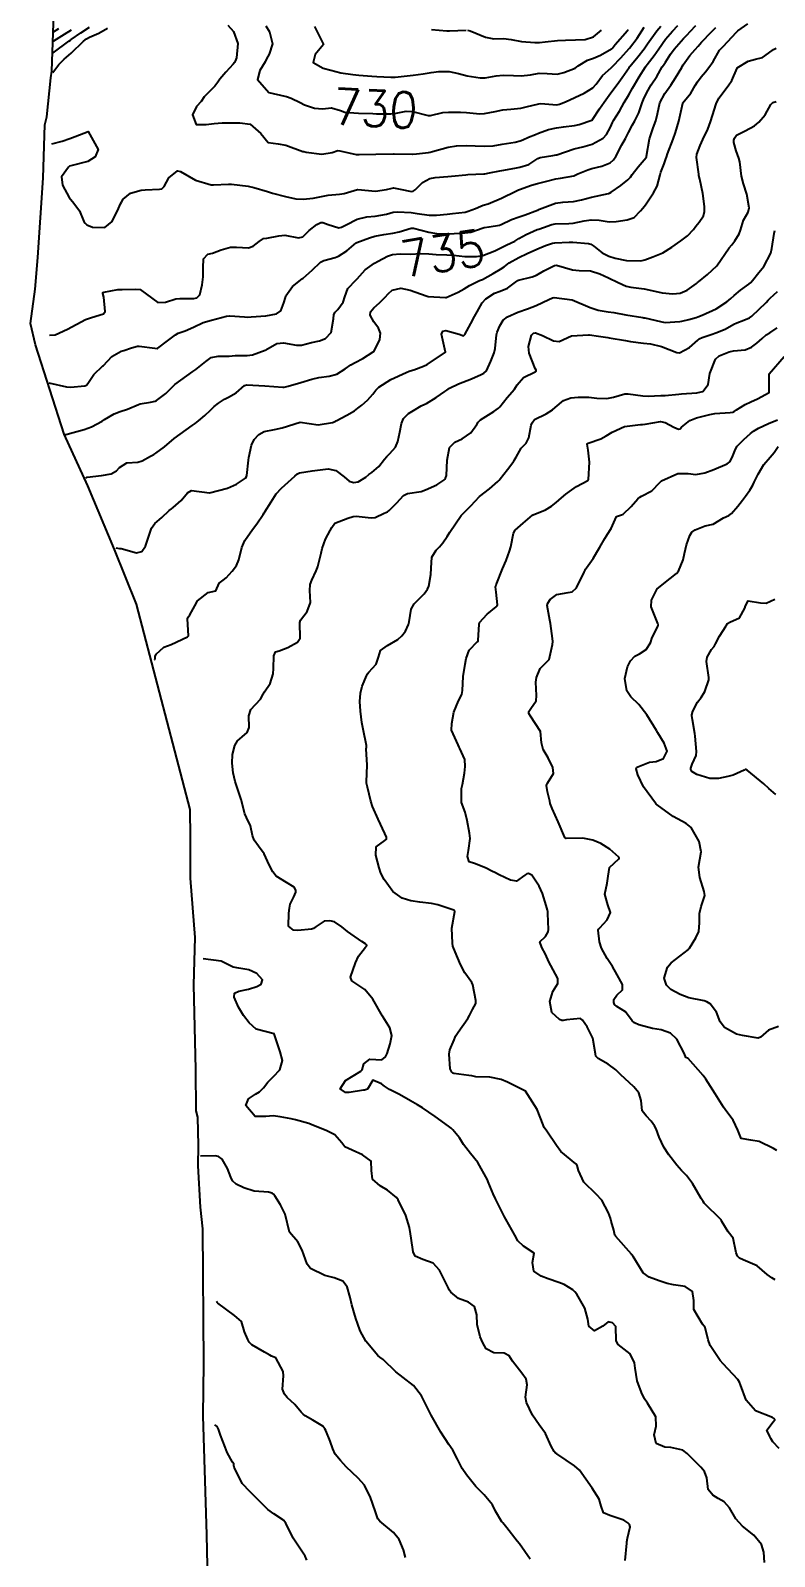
# Model space of a CAD drawing. Header units: metres. Extents: x 318500 to 325275, y 7408834 to 7428799.
# Drawn here: x 319955 to 320037.6, y 7412719.4 to 7412889 of the extents above; entities that cross this region are included whole.
import ezdxf
from ezdxf.enums import TextEntityAlignment as Align

# ---------------------------------------------------------------- set-up
doc = ezdxf.new("R2010")
doc.units = ezdxf.units.M
doc.header["$MEASUREMENT"] = 0
for name, color, linetype in [('Area', 45, 'Continuous'), ('Cotas', 45, 'Continuous'), ('Curvas de Nivel 1m', 11, 'Continuous'), ('Curvas de Nivel 5m', 15, 'Continuous')]:
    doc.layers.add(name, color=color, linetype=linetype)
doc.styles.add('Style-STANDARD', font='STANDARD.shx')

msp = doc.modelspace()

# ---------------------------------------------------------------- linework, layer by layer
at = {"layer": 'Area'}
msp.add_lwpolyline([(319974.83, 7412711.44), (319974.58, 7412721.78), (319974.2, 7412734.99), (319974.27, 7412740.8), (319974.14, 7412755.77), (319973.87, 7412758.19), (319973.61, 7412762.78), (319973.67, 7412765.04), (319973.58, 7412768.18), (319973.41, 7412768.89), (319973.38, 7412773.49), (319973.15, 7412782.89), (319973.28, 7412788.15), (319972.77, 7412794.74), (319972.79, 7412799.29), (319972.74, 7412802.37), (319966.77, 7412825.19), (319964.35, 7412831.28), (319961.37, 7412838.37), (319958.73, 7412844.1), (319955.55, 7412854.01), (319955.01, 7412856.4), (319955.54, 7412860.22), (319955.83, 7412863.73), (319956.42, 7412872.59), (319956.6, 7412878.47), (319956.81, 7412879.36), (319957.27, 7412883.68), (319957.38, 7412884.44), (319957.7, 7412894.05)], dxfattribs=at)
at = {"layer": 'Curvas de Nivel 1m', "flags": 128}
for points, elevation in [([(319957.1, 7412855.08), (319957.75, 7412855.14), (319959.11, 7412855.77), (319961.12, 7412856.83), (319961.79, 7412857.07), (319963.13, 7412857.48), (319963.29, 7412857.72), (319963.15, 7412859.32), (319963.05, 7412859.72), (319963.03, 7412859.85), (319963.16, 7412859.89), (319964.69, 7412860.17), (319965.17, 7412860.17), (319966.62, 7412860.21), (319967.17, 7412860.16), (319967.88, 7412859.65), (319969.15, 7412858.73), (319970.01, 7412858.77), (319971.15, 7412859.12), (319971.59, 7412859.17), (319973.15, 7412859.17), (319973.49, 7412859.24), (319973.82, 7412859.57), (319974.06, 7412860.69), (319974.18, 7412861.57), (319974.18, 7412862.59), (319974.23, 7412863.57), (319974.7, 7412864.08), (319975.22, 7412864.21), (319976.2, 7412864.57), (319977.23, 7412864.88), (319977.89, 7412864.86), (319979.23, 7412864.8), (319979.75, 7412864.98), (319980.42, 7412865.49), (319980.9, 7412865.83), (319981.25, 7412865.89), (319982.57, 7412866.14), (319983.25, 7412866.2), (319984.76, 7412865.91), (319985.25, 7412866.01), (319985.96, 7412866.71), (319986.79, 7412867.4), (319987.27, 7412867.6), (319987.49, 7412867.62), (319988.07, 7412867.39), (319989.26, 7412867.02), (319989.55, 7412867.08), (319990.07, 7412867.36), (319991.28, 7412867.97), (319992.36, 7412868.24), (319993.28, 7412868.31), (319994.54, 7412868.55), (319995.29, 7412868.76), (319995.77, 7412868.81), (319997.29, 7412868.71), (319997.94, 7412868.61), (319999.29, 7412868.43), (320000.09, 7412868.42), (320001.29, 7412868.55), (320001.88, 7412868.61), (320003.29, 7412868.78), (320003.62, 7412868.86), (320004.44, 7412869.17), (320005.01, 7412869.45), (320005.3, 7412869.54), (320005.85, 7412869.7), (320007.31, 7412870.33), (320008.91, 7412871.11), (320009.19, 7412871.24), (320009.32, 7412871.29), (320010.65, 7412871.76), (320011.33, 7412871.96), (320012.21, 7412872.19), (320013.34, 7412872.46), (320013.86, 7412872.53), (320015.35, 7412872.8), (320015.5, 7412872.87), (320015.79, 7412873.02), (320016.9, 7412873.46), (320017.36, 7412873.6), (320018.47, 7412873.88), (320019.37, 7412874.26), (320019.75, 7412874.58), (320020.01, 7412874.96), (320020.69, 7412876.24), (320021.08, 7412876.94), (320021.19, 7412877.16), (320021.41, 7412877.6), (320021.88, 7412878.47), (320022.13, 7412878.93), (320022.56, 7412879.82), (320022.96, 7412880.93), (320023.1, 7412881.28), (320023.47, 7412882.08), (320023.95, 7412882.91), (320024.56, 7412883.84), (320025.17, 7412884.9), (320025.3, 7412885.11), (320025.52, 7412885.44), (320026.1, 7412886.31), (320026.51, 7412886.88), (320027.55, 7412888.08), (320027.94, 7412888.48), (320028.28, 7412888.85), (320028.9, 7412889.52)], 733), ([(319957.38, 7412876.35), (319958.53, 7412876.64), (319959.39, 7412876.96), (319959.98, 7412877.17), (319961.4, 7412877.74), (319962.51, 7412875.73), (319962.18, 7412874.91), (319961.36, 7412874.4), (319959.49, 7412873.91), (319959.35, 7412873.86), (319959.23, 7412873.77), (319958.44, 7412872.68), (319958.55, 7412871.78), (319959.3, 7412870.38), (319959.81, 7412869.76), (319960.44, 7412868.91), (319960.94, 7412867.74), (319961.06, 7412867.54), (319961.26, 7412867.37), (319961.89, 7412867.1), (319963.26, 7412867.06), (319964.06, 7412867.71), (319964.78, 7412869.19), (319965, 7412869.69), (319965.1, 7412869.89), (319965.3, 7412870.2), (319966.11, 7412870.88), (319967.31, 7412871.2), (319967.74, 7412871.23), (319969.32, 7412871.31), (319969.58, 7412871.37), (319969.85, 7412871.63), (319970.38, 7412872.57), (319971.35, 7412873.36), (319971.67, 7412873.28), (319973.33, 7412872.33), (319975.06, 7412871.82), (319975.32, 7412871.81), (319976.98, 7412871.88), (319977.33, 7412871.87), (319979.18, 7412871.64), (319979.32, 7412871.62), (319979.82, 7412871.5), (319981.31, 7412871.06), (319981.9, 7412870.88), (319983.31, 7412870.49), (319984.47, 7412870.26), (319985.3, 7412870.21), (319986.39, 7412870.32), (319987.31, 7412870.51), (319988.06, 7412870.64), (319989.31, 7412870.76), (319989.83, 7412870.85), (319991.32, 7412871.28), (319991.37, 7412871.29), (319993.32, 7412871.11), (319994.56, 7412871.3), (319995.16, 7412871.45), (319995.32, 7412871.46), (319996.25, 7412871.28), (319997.15, 7412871.1), (319997.32, 7412871.07), (319997.5, 7412871.08), (319997.74, 7412871.26), (319998.53, 7412872.05), (319999.34, 7412872.5), (319999.94, 7412872.63), (320001.34, 7412872.73), (320001.78, 7412872.77), (320003.35, 7412872.93), (320003.58, 7412872.95), (320005.35, 7412873.03), (320005.46, 7412873.04), (320005.98, 7412873.15), (320007.14, 7412873.35), (320007.35, 7412873.39), (320008.79, 7412873.67), (320009.36, 7412873.77), (320010.37, 7412874.08), (320011.37, 7412874.73), (320011.62, 7412874.83), (320013.02, 7412875.06), (320013.38, 7412875.12), (320013.47, 7412875.14), (320015.39, 7412875.8), (320016.36, 7412876.04), (320017.39, 7412876.33), (320018.6, 7412876.98), (320018.99, 7412877.39), (320019.42, 7412878.2), (320019.65, 7412878.74), (320019.77, 7412878.96), (320020.41, 7412880), (320020.96, 7412880.95), (320021.47, 7412881.8), (320021.88, 7412882.53), (320022.1, 7412882.93), (320022.61, 7412883.81), (320023.31, 7412884.92), (320023.4, 7412885.04), (320023.51, 7412885.18), (320024.28, 7412886.16), (320024.78, 7412886.9), (320025.55, 7412887.98), (320026.32, 7412888.88), (320026.92, 7412889.52)], 732), ([(319976.92, 7412889.54), (319977.55, 7412888.83), (319978.05, 7412887.52), (319977.9, 7412885.91), (319977.75, 7412885.53), (319977.65, 7412885.39), (319977.51, 7412885.23), (319976.69, 7412884.34), (319976.03, 7412883.55), (319975.8, 7412883.23), (319975.47, 7412882.77), (319974.87, 7412882.16), (319974.3, 7412881.57), (319973.95, 7412881.07), (319973.44, 7412880.52), (319972.98, 7412879.59), (319973.41, 7412878.5), (319974.5, 7412878.49), (319975.42, 7412878.6), (319976.28, 7412878.69), (319977.42, 7412878.7), (319978.24, 7412878.7), (319979.42, 7412878.54), (319980.57, 7412877.49), (319981.39, 7412876.49), (319982.5, 7412876.35), (319983.38, 7412876.22), (319985.27, 7412875.52), (319985.37, 7412875.49), (319985.63, 7412875.42), (319987.37, 7412875.2), (319988.51, 7412875.38), (319989.13, 7412875.61), (319989.37, 7412875.59), (319990.36, 7412875.36), (319991.19, 7412875.16), (319991.37, 7412875.17), (319991.52, 7412875.19), (319993.37, 7412875.2), (319995.34, 7412875.25), (319995.38, 7412875.25), (319995.41, 7412875.26), (319997.38, 7412875.21), (319997.43, 7412875.21), (319997.88, 7412875.25), (319999.22, 7412875.4), (319999.38, 7412875.43), (319999.65, 7412875.5), (320001.39, 7412875.98), (320002.32, 7412876.13), (320003.39, 7412876.19), (320004.41, 7412876.15), (320005.39, 7412876.09), (320006.4, 7412876.15), (320007.39, 7412876.31), (320008.83, 7412876.54), (320009.4, 7412876.68), (320009.68, 7412876.81), (320010.3, 7412877.09), (320011.08, 7412877.41), (320011.41, 7412877.56), (320012.53, 7412877.95), (320013.42, 7412878.12), (320014.22, 7412878.24), (320015.42, 7412878.4), (320015.94, 7412878.5), (320017.36, 7412879), (320017.41, 7412879.03), (320017.43, 7412879.05), (320018.2, 7412880.23), (320018.73, 7412880.98), (320019.47, 7412882.01), (320020.15, 7412882.96), (320020.71, 7412883.73), (320021.51, 7412884.83), (320021.55, 7412884.9), (320021.58, 7412884.94), (320022.45, 7412886.01), (320023.18, 7412886.92), (320023.33, 7412887.14), (320023.55, 7412887.47), (320024.57, 7412888.9), (320025.02, 7412889.45)], 731), ([(319986.53, 7412889.41), (319987.53, 7412887.4), (319986.64, 7412886.29), (319986.4, 7412885.41), (319987.5, 7412884.76), (319988.36, 7412884.53), (319989.49, 7412884.25), (319990.79, 7412884.05), (319991.49, 7412884), (319992.93, 7412883.89), (319993.49, 7412883.85), (319995.01, 7412883.78), (319995.49, 7412883.78), (319996.85, 7412883.91), (319997.49, 7412883.99), (319998.6, 7412884.14), (319999.5, 7412884.27), (320000.34, 7412884.38), (320001.5, 7412884.39), (320002.53, 7412884.16), (320003.49, 7412883.91), (320004.96, 7412883.69), (320005.49, 7412883.7), (320006.72, 7412883.92), (320007.49, 7412884), (320008.65, 7412883.96), (320009.49, 7412883.93), (320010.54, 7412884.04), (320011.5, 7412884.2), (320012.4, 7412884.16), (320013.5, 7412884.11), (320014.25, 7412884.29), (320015.51, 7412884.78), (320015.65, 7412884.87), (320015.83, 7412885.02), (320016.88, 7412885.64), (320017.52, 7412885.88), (320018.31, 7412886.21), (320019.54, 7412886.91), (320019.57, 7412886.94), (320019.6, 7412886.97), (320019.96, 7412887.38), (320021.3, 7412888.94), (320021.43, 7412889.07)], 729), ([(319957.03, 7412849.8), (319959.02, 7412849.35), (319959.46, 7412849.33), (319961.03, 7412849.45), (319961.22, 7412849.55), (319961.36, 7412849.74), (319962.04, 7412850.73), (319963.05, 7412851.67), (319963.1, 7412851.72), (319964.04, 7412852.73), (319965.07, 7412853.3), (319965.36, 7412853.4), (319966.23, 7412853.67), (319966.88, 7412853.87), (319967.08, 7412853.89), (319968.8, 7412853.64), (319969.08, 7412853.6), (319969.11, 7412853.61), (319969.15, 7412853.64), (319970.24, 7412854.48), (319971.1, 7412855.12), (319971.41, 7412855.3), (319972.18, 7412855.59), (319973.11, 7412856), (319974.2, 7412856.49), (319975.12, 7412856.76), (319976.79, 7412857.2), (319977.13, 7412857.25), (319978.76, 7412857.14), (319979.13, 7412857.11), (319979.5, 7412857.12), (319981.13, 7412857.23), (319982.32, 7412857.46), (319982.8, 7412857.79), (319983.15, 7412858.7), (319983.31, 7412859.29), (319983.37, 7412859.45), (319984.1, 7412860.51), (319985.19, 7412861.35), (319985.23, 7412861.38), (319985.28, 7412861.42), (319986.28, 7412862.33), (319987.21, 7412863.2), (319987.6, 7412863.39), (319988.85, 7412863.74), (319989.22, 7412863.87), (319990.13, 7412864.45), (319991.17, 7412865.34), (319991.21, 7412865.37), (319991.24, 7412865.39), (319992.67, 7412865.9), (319993.25, 7412866.08), (319994.26, 7412866.3), (319995.26, 7412866.44), (319995.97, 7412866.57), (319997.27, 7412866.99), (319997.54, 7412866.98), (319999.26, 7412866.53), (320000.09, 7412866.4), (320001.26, 7412866.37), (320002.06, 7412866.4), (320003.26, 7412866.45), (320003.9, 7412866.54), (320005.27, 7412867.02), (320005.38, 7412867.05), (320005.95, 7412867.15), (320007.09, 7412867.32), (320007.27, 7412867.38), (320008.44, 7412867.95), (320009.29, 7412868.23), (320009.94, 7412868.45), (320011.3, 7412868.97), (320011.38, 7412869), (320011.55, 7412869.08), (320013.31, 7412869.75), (320014.13, 7412869.86), (320015.31, 7412869.96), (320016.19, 7412870.14), (320017.31, 7412870.45), (320019.19, 7412870.85), (320019.32, 7412870.88), (320019.51, 7412870.97), (320020.58, 7412871.71), (320021.34, 7412872.35), (320021.63, 7412872.65), (320021.84, 7412872.94), (320022.48, 7412873.82), (320023.38, 7412874.85), (320023.41, 7412874.89), (320023.42, 7412874.92), (320023.43, 7412874.97), (320023.76, 7412876.91), (320024.18, 7412878.15), (320024.46, 7412878.9), (320024.63, 7412879.71), (320024.92, 7412880.9), (320025.47, 7412881.97), (320026.11, 7412882.88), (320026.65, 7412883.71), (320027.34, 7412884.86), (320027.4, 7412884.97), (320027.51, 7412885.15), (320028.23, 7412886.16), (320028.83, 7412886.85), (320029.17, 7412887.21), (320029.55, 7412887.64), (320030.66, 7412888.82), (320031.11, 7412889.27)], 734), ([(319957.49, 7412884.3), (319958.14, 7412885.16), (319958.76, 7412885.78), (319959.52, 7412886.45), (319960.88, 7412887.75), (319961.24, 7412888.04), (319961.54, 7412888.2), (319962.6, 7412888.67), (319963.55, 7412889.23)], 731), ([(319957.53, 7412887.76), (319957.59, 7412887.8), (319958.79, 7412888.54), (319959.55, 7412889.02)], 729), ([(319957.55, 7412888.81), (319958.16, 7412889.19)], 728), ([(319999.56, 7412889.05), (320001.25, 7412888.91), (320001.56, 7412888.91), (320003.38, 7412889)], 728), ([(320003.56, 7412888.98), (320003.82, 7412888.91), (320005.55, 7412888.21), (320006.45, 7412888.04), (320007.55, 7412888.05), (320008.4, 7412887.97), (320009.55, 7412887.73), (320011.02, 7412887.61), (320011.55, 7412887.62), (320012.16, 7412887.69), (320013.55, 7412887.86), (320014.41, 7412887.89), (320015.55, 7412887.9), (320016.6, 7412887.96), (320017.55, 7412888.24), (320018.42, 7412888.99)], 728), ([(319961.14, 7412839.21), (319961.3, 7412839.32), (319962.89, 7412839.5), (319963.96, 7412839.7), (319964.57, 7412840.02), (319964.9, 7412840.39), (319965.69, 7412840.89), (319966.91, 7412840.99), (319967.42, 7412841.14), (319968.34, 7412841.65), (319968.71, 7412841.85), (319968.93, 7412841.98), (319969.87, 7412842.69), (319970.95, 7412843.61), (319972.96, 7412845.06), (319973.28, 7412845.27), (319973.66, 7412845.57), (319974.37, 7412846.17), (319974.99, 7412846.76), (319975.39, 7412847.16), (319975.89, 7412847.55), (319976.55, 7412847.99), (319977.01, 7412848.22), (319977.84, 7412848.69), (319978.79, 7412849.5), (319979.03, 7412849.59), (319981.03, 7412849.48), (319983.03, 7412849.3), (319983.17, 7412849.31), (319983.64, 7412849.44), (319985.03, 7412849.85), (319986.26, 7412850.19), (319987.04, 7412850.38), (319988.19, 7412850.53), (319989.04, 7412850.77), (319989.96, 7412851.36), (319990.6, 7412851.81), (319991.06, 7412852.06), (319991.9, 7412852.5), (319993.08, 7412853.23), (319993.13, 7412853.27), (319993.18, 7412853.32), (319993.81, 7412854.6), (319993.88, 7412855.31), (319993.67, 7412855.87), (319993.12, 7412856.59), (319992.73, 7412857.32), (319992.77, 7412857.69), (319993.14, 7412858.12), (319993.76, 7412858.7), (319994.36, 7412859.3), (319994.75, 7412859.72), (319995.17, 7412860.11), (319996.12, 7412860.33), (319997.17, 7412860.08), (319998.95, 7412859.46), (319999.16, 7412859.4), (320001.1, 7412859.28), (320001.16, 7412859.29), (320002.5, 7412859.86), (320003.18, 7412860.23), (320003.75, 7412860.6), (320004.88, 7412861.16), (320005.11, 7412861.24), (320005.19, 7412861.29), (320006.39, 7412861.96), (320007.21, 7412862.42), (320007.63, 7412862.7), (320008.17, 7412863.12), (320009.23, 7412863.73), (320010.16, 7412864.16), (320011.24, 7412864.67), (320012.22, 7412865.07), (320012.98, 7412865.32), (320013.24, 7412865.37), (320014.83, 7412865.44), (320015.25, 7412865.42), (320016.98, 7412865.27), (320017.24, 7412865.21), (320017.58, 7412864.99), (320018.5, 7412864.25), (320019.23, 7412863.87), (320019.93, 7412863.66), (320021.22, 7412863.41), (320022.8, 7412863.35), (320023.23, 7412863.45), (320024.12, 7412863.8), (320025.23, 7412864.23), (320026.25, 7412864.87), (320027.25, 7412865.59), (320027.98, 7412866.14), (320028.64, 7412866.85), (320028.91, 7412867.21), (320029.28, 7412867.67), (320029.75, 7412868.37), (320029.88, 7412868.83), (320029.86, 7412869.39), (320029.68, 7412870.83), (320029.34, 7412872.45), (320029.25, 7412872.84), (320029.22, 7412872.97), (320028.97, 7412874.84), (320029.03, 7412875.2), (320029.39, 7412876.17), (320029.69, 7412876.84), (320030.25, 7412878), (320030.53, 7412878.82), (320030.74, 7412879.52), (320031.15, 7412880.81), (320031.47, 7412881.44), (320032.51, 7412882.79), (320032.89, 7412883.38), (320033.48, 7412884.78), (320033.49, 7412884.8), (320033.51, 7412884.82), (320034.73, 7412885.56), (320035.53, 7412885.77), (320036.32, 7412885.96), (320037.39, 7412886.73), (320037.54, 7412886.85), (320037.82, 7412887)], 736), ([(319964.47, 7412831.48), (319964.89, 7412831.37), (319964.94, 7412831.39), (319965.09, 7412831.38), (319966.78, 7412830.92), (319967.37, 7412831.06), (319967.77, 7412831.65), (319968.27, 7412833.1), (319968.45, 7412833.64), (319968.82, 7412834.16), (319969.61, 7412834.84), (319970.42, 7412835.61), (319970.65, 7412835.8), (319970.84, 7412835.94), (319971.73, 7412836.73), (319972.43, 7412837.59), (319972.87, 7412837.82), (319974.87, 7412837.56), (319976.88, 7412838.1), (319977.9, 7412838.53), (319978.89, 7412839.22), (319979, 7412839.38), (319979.04, 7412839.5), (319979.2, 7412841.21), (319979.25, 7412841.5), (319979.56, 7412842.88), (319979.83, 7412843.49), (319980.38, 7412844.06), (319980.96, 7412844.38), (319982.12, 7412844.62), (319982.96, 7412844.8), (319984.97, 7412845.42), (319986.97, 7412845.14), (319988.54, 7412845.38), (319988.85, 7412845.5), (319988.97, 7412845.56), (319990.14, 7412846.2), (319990.99, 7412846.7), (319991.36, 7412846.97), (319991.8, 7412847.33), (319992.44, 7412847.89), (319993.02, 7412848.54), (319993.35, 7412848.99), (319993.68, 7412849.31), (319995.04, 7412850.16), (319996.74, 7412850.96), (319997.05, 7412851.08), (319997.19, 7412851.12), (319997.59, 7412851.25), (319998.67, 7412851.64), (319999.07, 7412851.83), (320001.08, 7412853.21), (320000.67, 7412855.22), (320000.79, 7412855.54), (320001.12, 7412855.62), (320002.63, 7412855.19), (320003.11, 7412855.04), (320003.19, 7412855.1), (320003.24, 7412855.18), (320003.9, 7412856.4), (320004.31, 7412857.17), (320004.61, 7412857.7), (320005.16, 7412858.68), (320005.58, 7412859.15), (320006.55, 7412859.76), (320007.17, 7412860), (320007.98, 7412860.32), (320009.02, 7412861.1), (320009.11, 7412861.18), (320009.19, 7412861.22), (320010.72, 7412861.56), (320011.2, 7412861.76), (320012.02, 7412862.25), (320013.22, 7412862.85), (320013.41, 7412862.86), (320015.21, 7412862.36), (320015.93, 7412862.3), (320017.21, 7412862.26), (320018.25, 7412861.93), (320019.2, 7412861.48), (320020.28, 7412860.95), (320021.18, 7412860.55), (320021.69, 7412860.43), (320023.18, 7412860.23), (320024.03, 7412860.06), (320025.17, 7412859.8), (320026.36, 7412859.69), (320027.17, 7412859.78), (320027.95, 7412860.08), (320028.97, 7412860.84), (320029.08, 7412860.95), (320029.19, 7412861.04), (320030.21, 7412861.82), (320031.22, 7412862.81), (320032.62, 7412864.79), (320032.9, 7412865.13), (320033.25, 7412865.57), (320033.7, 7412866.34), (320033.85, 7412866.77), (320034.19, 7412867.87), (320034.7, 7412868.77), (320034.82, 7412869.25), (320034.55, 7412870.77), (320034.18, 7412871.93), (320033.97, 7412872.77), (320033.79, 7412874.36), (320033.68, 7412874.78), (320033.39, 7412875.57), (320033.13, 7412876.52), (320033.14, 7412876.78), (320033.19, 7412876.99), (320033.41, 7412877.31), (320034.38, 7412877.8), (320035.42, 7412878.37), (320035.65, 7412878.54), (320035.91, 7412878.75), (320036.6, 7412879.59), (320037.23, 7412880.73), (320037.46, 7412880.94), (320037.81, 7412881.07)], 737), ([(319968.77, 7412819.06), (319968.81, 7412819.07), (319968.84, 7412819.2), (319968.87, 7412819.39), (319968.98, 7412819.63), (319969.83, 7412820.42), (319970.64, 7412820.73), (319972.46, 7412821.58), (319972.54, 7412821.69), (319972.46, 7412823.58), (319972.52, 7412823.74), (319972.69, 7412824.01), (319973.25, 7412825.03), (319973.57, 7412825.57), (319974.72, 7412826.51), (319975.58, 7412826.68), (319975.96, 7412827.54), (319976.39, 7412827.88), (319976.74, 7412828.13), (319977.41, 7412828.86), (319977.89, 7412829.51), (319978.14, 7412830.14), (319978.47, 7412831.5), (319978.8, 7412832.26), (319979.66, 7412833.49), (319980.16, 7412834.14), (319980.84, 7412835.15), (319980.96, 7412835.34), (319981.04, 7412835.47), (319981.73, 7412836.59), (319982.3, 7412837.46), (319982.88, 7412838.11), (319984.36, 7412839.43), (319984.65, 7412839.67), (319984.9, 7412839.79), (319986.28, 7412840.02), (319986.9, 7412840.09), (319988.06, 7412840.23), (319988.9, 7412840.06), (319989.83, 7412839.36), (319990.41, 7412838.88), (319990.88, 7412838.73), (319991.41, 7412838.81), (319992.26, 7412839.33), (319992.6, 7412839.61), (319992.9, 7412839.83), (319993.7, 7412840.51), (319994.33, 7412841.3), (319994.6, 7412841.62), (319994.93, 7412841.94), (319995.56, 7412842.66), (319995.8, 7412843.28), (319996.02, 7412844.33), (319996.21, 7412845.27), (319996.43, 7412845.82), (319996.99, 7412846.38), (319997.53, 7412846.72), (319998.41, 7412847.25), (319998.81, 7412847.44), (319999, 7412847.52), (320000.08, 7412848.16), (320001.02, 7412848.85), (320001.23, 7412849), (320001.53, 7412849.2), (320002.53, 7412849.69), (320003.04, 7412849.87), (320003.97, 7412850.25), (320005.05, 7412850.73), (320005.35, 7412850.86), (320005.67, 7412851.15), (320006.13, 7412852.21), (320006.52, 7412853.14), (320006.63, 7412853.6), (320006.76, 7412855.14), (320006.82, 7412855.42), (320007.12, 7412856.12), (320007.51, 7412856.75), (320007.99, 7412857.12), (320009.15, 7412857.66), (320010.2, 7412858.04), (320011.15, 7412858.39), (320012.59, 7412859.06), (320012.97, 7412859.25), (320013.16, 7412859.28), (320015.16, 7412859.02), (320017.15, 7412858.16), (320018.04, 7412857.88), (320019.15, 7412857.7), (320019.79, 7412857.61), (320021.14, 7412857.36), (320023, 7412857.06), (320023.14, 7412857.04), (320023.25, 7412857.03), (320023.71, 7412856.91), (320025.14, 7412856.56), (320025.51, 7412856.51), (320027.14, 7412856.61), (320027.34, 7412856.66), (320028.12, 7412856.85), (320028.93, 7412857.06), (320029.14, 7412857.12), (320029.61, 7412857.3), (320031.15, 7412858.04), (320032.36, 7412858.79), (320032.79, 7412859.16), (320033.17, 7412859.51), (320033.87, 7412860.09), (320034.79, 7412860.76), (320035.01, 7412860.94), (320035.2, 7412861.17), (320035.89, 7412862.07), (320036.45, 7412862.74), (320037.23, 7412864.2), (320037.35, 7412864.73), (320037.59, 7412866.4), (320037.68, 7412866.72)], 738), ([(320036.53, 7412718.71), (320036.46, 7412719.86), (320036.2, 7412720.72), (320035.34, 7412721.74), (320034.09, 7412722.74), (320033.36, 7412723.57), (320032.66, 7412724.76), (320032.05, 7412725.43), (320031.39, 7412725.82), (320030.79, 7412726.18), (320030.29, 7412726.8), (320030.11, 7412728.11), (320029.86, 7412728.8), (320029.44, 7412729.31), (320027.93, 7412730.83), (320027.46, 7412731.17), (320026.11, 7412731.49), (320025.47, 7412731.53), (320024.51, 7412731.91), (320024.28, 7412732.88), (320024.49, 7412733.87), (320024.45, 7412734.88), (320023.53, 7412736.41), (320023.19, 7412736.89), (320022.85, 7412737.59), (320022.39, 7412738.9), (320022.18, 7412740.3), (320022.09, 7412740.9), (320021.6, 7412741.9), (320020.26, 7412742.93), (320020.04, 7412743.34), (320020, 7412744.93), (320019.65, 7412745.35), (320019.16, 7412745.43), (320018.57, 7412744.96), (320017.63, 7412744.44), (320017.01, 7412744.98), (320016.9, 7412745.73), (320016.57, 7412746.98), (320015.69, 7412748.51), (320015.48, 7412748.77), (320015.24, 7412749), (320014.27, 7412749.59), (320013.7, 7412749.81), (320012.51, 7412750.23), (320011.71, 7412750.54), (320010.92, 7412751.06), (320010.75, 7412752.05), (320010.93, 7412753.06), (320009.76, 7412753.87), (320009.13, 7412754.44), (320008.79, 7412755.08), (320007.8, 7412756.87), (320007.66, 7412757.1), (320007.5, 7412757.41), (320006.65, 7412759.12), (320006.38, 7412759.67), (320005.85, 7412760.99), (320005.8, 7412761.13), (320005.76, 7412761.22), (320004.69, 7412763.14), (320003.89, 7412764.15), (320003.1, 7412765.16), (320002.66, 7412765.91), (320001.93, 7412766.79), (320001.71, 7412766.97), (320001.44, 7412767.19), (319999.95, 7412768.28), (319998.53, 7412769.22), (319997.97, 7412769.58), (319997.2, 7412770.01), (319995.98, 7412770.7), (319994.87, 7412771.28), (319994.33, 7412771.62), (319994, 7412771.9), (319993.01, 7412772.29), (319992.42, 7412771.31), (319992.1, 7412771.19), (319991.99, 7412771.18), (319990.39, 7412770.93), (319989.98, 7412770.93), (319989.4, 7412771.35), (319990, 7412772.25), (319991.71, 7412773.31), (319991.85, 7412773.47), (319992.02, 7412774.11), (319992.71, 7412774.62), (319994.03, 7412774.55), (319994.44, 7412774.88), (319994.61, 7412775.28), (319994.97, 7412776.36), (319995.12, 7412777.27), (319994.93, 7412778.13), (319994.16, 7412779.29), (319994.09, 7412779.4), (319993.01, 7412781.3), (319992.14, 7412782.38), (319990.7, 7412783.33), (319990.56, 7412783.74), (319991.09, 7412785.33), (319991.42, 7412786.08), (319992.2, 7412787.1), (319992.31, 7412787.2), (319992.35, 7412787.31), (319992.2, 7412787.47), (319991.81, 7412787.71), (319990.22, 7412788.81), (319989.6, 7412789.35), (319988.76, 7412789.89), (319988.24, 7412790.02), (319987.63, 7412789.98), (319986.74, 7412789.38), (319986.45, 7412789.16), (319986.23, 7412789.1), (319984.7, 7412788.93), (319984.22, 7412788.99), (319983.66, 7412789.43), (319983.68, 7412790.87), (319983.77, 7412791.43), (319983.83, 7412791.86), (319984.27, 7412792.69), (319984.48, 7412793.21), (319984.47, 7412793.42), (319984.29, 7412793.76), (319983.45, 7412794.28), (319982.3, 7412794.97), (319981.91, 7412795.45), (319981.53, 7412796.25), (319980.96, 7412797.46), (319980.34, 7412798.32), (319979.85, 7412798.97), (319979.68, 7412799.48), (319979.45, 7412800.56), (319979.01, 7412801.49), (319978.81, 7412801.91), (319978.41, 7412803.5), (319977.75, 7412805.51), (319977.52, 7412806.45), (319977.39, 7412807.52), (319977.44, 7412808.48), (319977.69, 7412809.51), (319977.99, 7412810.02), (319978.5, 7412810.45), (319979.06, 7412810.94), (319979.3, 7412811.49), (319979.25, 7412812.78), (319979.47, 7412813.49), (319980.56, 7412814.64), (319980.85, 7412815.19), (319981.01, 7412815.47), (319981.64, 7412816.4), (319981.97, 7412817.46), (319982, 7412818.07), (319982.02, 7412819.46), (319982.2, 7412819.89), (319982.64, 7412820.03), (319983.57, 7412820.37), (319984.65, 7412820.98), (319984.96, 7412821.42), (319984.93, 7412823.16), (319984.99, 7412823.42), (319985.72, 7412824.38), (319986.1, 7412825.4), (319986.04, 7412826.71), (319986.07, 7412827.4), (319986.26, 7412827.87), (319986.75, 7412828.92), (319986.88, 7412829.27), (319986.91, 7412829.39), (319987.29, 7412830.88), (319987.41, 7412831.38), (319987.76, 7412832.42), (319988.29, 7412833.38), (319988.48, 7412833.71), (319988.82, 7412834.22), (319990.24, 7412834.76), (319990.83, 7412834.96), (319991.18, 7412834.99), (319992.83, 7412834.79), (319993.3, 7412834.85), (319994.29, 7412835.3), (319994.65, 7412835.48), (319994.84, 7412835.62), (319995.68, 7412836.46), (319996.44, 7412837.27), (319996.87, 7412837.5), (319998.38, 7412837.74), (319998.88, 7412837.9), (320000.14, 7412838.47), (320000.9, 7412838.97), (320001.02, 7412839.09), (320001.09, 7412839.21), (320001.21, 7412839.51), (320001.3, 7412841.2), (320001.55, 7412842.6), (320002.13, 7412843.19), (320002.96, 7412843.59), (320003.9, 7412844.24), (320004.58, 7412845.16), (320004.73, 7412845.42), (320004.99, 7412845.7), (320006.48, 7412846.63), (320007, 7412846.99), (320007.13, 7412847.13), (320007.96, 7412848.17), (320008.75, 7412849.1), (320008.87, 7412849.27), (320009.04, 7412849.56), (320009.75, 7412850.39), (320011.06, 7412851.01), (320011.11, 7412851.02), (320011.18, 7412851.08), (320011.18, 7412851.2), (320011.06, 7412851.4), (320010.39, 7412853.09), (320010.33, 7412853.85), (320010.66, 7412855.08), (320010.89, 7412855.3), (320011.11, 7412855.34), (320011.88, 7412855.07), (320013.1, 7412854.48), (320013.73, 7412854.41), (320015.11, 7412855.02), (320016.98, 7412855.13), (320017.11, 7412855.12), (320018.09, 7412854.99), (320019.11, 7412854.84), (320019.27, 7412854.81), (320021.1, 7412854.5), (320021.66, 7412854.38), (320023.1, 7412854.19), (320023.86, 7412854.15), (320025.09, 7412853.85), (320026.78, 7412853.17), (320027.08, 7412853.15), (320028.21, 7412853.74), (320029.11, 7412854.54), (320029.27, 7412854.68), (320029.6, 7412854.83), (320030.71, 7412855.22), (320031.12, 7412855.36), (320032.17, 7412855.75), (320033.13, 7412856.31), (320033.44, 7412856.48), (320034.23, 7412856.77), (320034.88, 7412857.02), (320035.14, 7412857.2), (320036.71, 7412858.74), (320036.93, 7412858.97), (320037.17, 7412859.2), (320037.96, 7412859.94)], 739), ([(320037.71, 7412750.13), (320037.36, 7412750.35), (320036.84, 7412750.71), (320035.73, 7412751.67), (320034.15, 7412752.34), (320033.75, 7412752.54), (320033.54, 7412752.75), (320033.4, 7412753.12), (320033.05, 7412754.76), (320032.48, 7412755.46), (320031.8, 7412756.59), (320031.74, 7412756.72), (320031.7, 7412756.78), (320029.83, 7412758.64), (320029.7, 7412758.81), (320029.5, 7412759.15), (320028.53, 7412760.82), (320027.87, 7412761.71), (320027.32, 7412762.28), (320026.8, 7412762.85), (320025.9, 7412763.99), (320025.33, 7412764.87), (320024.82, 7412765.98), (320024.49, 7412766.88), (320024.3, 7412767.24), (320023.95, 7412767.73), (320023.39, 7412768.33), (320022.93, 7412768.9), (320022.82, 7412770.06), (320022.56, 7412770.9), (320022, 7412771.56), (320020.54, 7412772.93), (320020.28, 7412773.2), (320020.03, 7412773.46), (320019.18, 7412774.1), (320018.04, 7412774.7), (320017.8, 7412774.97), (320017.77, 7412775.24), (320017.46, 7412776.98), (320016.83, 7412778.24), (320016.33, 7412778.99), (320016.1, 7412779.14), (320014.54, 7412779.01), (320014.18, 7412778.94), (320014.1, 7412778.92), (320014.01, 7412778.93), (320013.76, 7412779.03), (320012.9, 7412779.84), (320012.7, 7412781.04), (320013.01, 7412782.17), (320013.57, 7412783.03), (320013.58, 7412783.61), (320012.79, 7412785.04), (320012.58, 7412785.44), (320012.19, 7412786.3), (320011.8, 7412787.05), (320011.57, 7412787.69), (320012.22, 7412788.26), (320012.5, 7412788.77), (320012.54, 7412789.05), (320012.48, 7412790.82), (320012.46, 7412791.05), (320012.42, 7412791.2), (320012.27, 7412791.71), (320011.87, 7412793.05), (320011.49, 7412793.86), (320010.67, 7412795.07), (320010.31, 7412795.27), (320010.14, 7412795.25), (320009.9, 7412795.08), (320008.98, 7412794.41), (320008.3, 7412794.53), (320007.06, 7412795.12), (320006.56, 7412795.37), (320006.31, 7412795.49), (320005.55, 7412795.91), (320004.32, 7412796.37), (320003.74, 7412796.57), (320003.56, 7412797.16), (320003.67, 7412797.83), (320003.82, 7412799.16), (320003.75, 7412799.77), (320003.52, 7412801.16), (320003.3, 7412802.07), (320002.89, 7412803.17), (320002.87, 7412804.73), (320002.97, 7412805.17), (320003.21, 7412806.41), (320003.3, 7412807.17), (320003.25, 7412807.94), (320002.7, 7412809.18), (320002.62, 7412809.31), (320002.5, 7412809.58), (320001.77, 7412811.19), (320001.79, 7412811.93), (320002.01, 7412813.19), (320002.56, 7412814.46), (320002.91, 7412815.17), (320003, 7412815.6), (320003.07, 7412817.17), (320003.27, 7412818.52), (320003.4, 7412819.17), (320003.73, 7412820.08), (320004.66, 7412821.05), (320004.71, 7412821.1), (320004.73, 7412821.15), (320004.84, 7412822.99), (320004.89, 7412823.15), (320005.73, 7412824.1), (320006.71, 7412824.91), (320006.82, 7412825.02), (320006.86, 7412825.13), (320006.73, 7412826.53), (320006.66, 7412827.13), (320006.68, 7412827.2), (320006.74, 7412827.34), (320007.43, 7412829.12), (320007.82, 7412830.06), (320008.22, 7412831.11), (320008.34, 7412831.56), (320008.64, 7412833.1), (320008.82, 7412833.44), (320009.72, 7412834.2), (320010.76, 7412835.08), (320010.81, 7412835.12), (320010.84, 7412835.13), (320012.21, 7412835.7), (320012.86, 7412836.1), (320013.4, 7412836.51), (320014, 7412837.03), (320014.47, 7412837.43), (320014.88, 7412837.73), (320015.64, 7412838.26), (320016.9, 7412838.96), (320016.93, 7412838.97), (320016.95, 7412839), (320016.98, 7412839.07), (320017.09, 7412841), (320016.94, 7412842.3), (320016.83, 7412843), (320016.88, 7412843.07), (320016.95, 7412843.11), (320018.35, 7412843.59), (320018.96, 7412843.92), (320019.62, 7412844.31), (320020.98, 7412844.94), (320022.76, 7412845.15), (320022.98, 7412845.17), (320023.29, 7412845.22), (320024.99, 7412845.49), (320025.5, 7412845.4), (320026.47, 7412844.87), (320026.98, 7412844.64), (320027.15, 7412844.68), (320027.32, 7412844.86), (320028.23, 7412845.6), (320028.99, 7412845.92), (320030.47, 7412846.29), (320031, 7412846.38), (320032.7, 7412846.49), (320033, 7412846.54), (320033.16, 7412846.62), (320033.43, 7412846.78), (320034.4, 7412847.38), (320035.01, 7412847.68), (320035.74, 7412848.03), (320037.03, 7412848.73), (320037.03, 7412850.73), (320037.06, 7412850.81), (320038.71, 7412852.71)], 741), ([(320037.91, 7412764.5), (320037.52, 7412764.71), (320035.92, 7412765.47), (320035.02, 7412765.64), (320033.93, 7412765.81), (320033.56, 7412766.76), (320033.04, 7412767.85), (320032.35, 7412768.77), (320031.97, 7412769.31), (320031.06, 7412770.79), (320030.01, 7412772.43), (320029.72, 7412772.81), (320028.04, 7412774.7), (320027.96, 7412774.75), (320027.78, 7412774.83), (320027.64, 7412775.24), (320026.78, 7412776.85), (320026.08, 7412777.52), (320025.07, 7412777.89), (320024.09, 7412778.04), (320022.56, 7412778.44), (320022.1, 7412778.67), (320021.82, 7412778.91), (320021.08, 7412779.9), (320020.12, 7412780.49), (320019.88, 7412780.71), (320019.8, 7412780.94), (320019.81, 7412781.26), (320020.13, 7412781.75), (320020.74, 7412782.33), (320020.75, 7412782.93), (320020.17, 7412784.02), (320019.63, 7412784.95), (320019.07, 7412785.84), (320018.42, 7412786.97), (320018.21, 7412787.68), (320018.07, 7412788.97), (320018.11, 7412789.1), (320018.23, 7412789.24), (320019.06, 7412790.14), (320019.44, 7412790.95), (320019.11, 7412791.8), (320018.78, 7412792.96), (320019.05, 7412794.21), (320019.17, 7412794.96), (320019.33, 7412795.95), (320020.34, 7412796.9), (320020.37, 7412796.91), (320020.4, 7412796.94), (320020.4, 7412797), (320020.34, 7412797.07), (320019.36, 7412797.96), (320018.36, 7412798.61), (320017.48, 7412798.98), (320016.36, 7412799.19), (320014.51, 7412799.16), (320014.36, 7412799.27), (320013.61, 7412801.03), (320012.95, 7412802.51), (320012.74, 7412803.05), (320012.67, 7412803.3), (320012.43, 7412804.34), (320012.32, 7412805.05), (320012.34, 7412805.15), (320012.44, 7412805.3), (320013.1, 7412806.4), (320013.03, 7412807.04), (320012.49, 7412808.14), (320011.95, 7412809.06), (320011.76, 7412809.81), (320011.65, 7412811.06), (320010.55, 7412812.74), (320010.36, 7412813.07), (320010.36, 7412813.27), (320010.56, 7412813.59), (320011.16, 7412814.47), (320011.2, 7412815.06), (320011.13, 7412816.53), (320011.19, 7412817.06), (320011.62, 7412818.05), (320012.63, 7412819.05), (320012.97, 7412820.73), (320013.01, 7412821.04), (320012.99, 7412821.38), (320012.76, 7412823.05), (320012.69, 7412823.42), (320012.39, 7412825.05), (320012.45, 7412825.32), (320012.72, 7412825.73), (320013.48, 7412826.29), (320014.73, 7412826.49), (320015.17, 7412826.58), (320015.63, 7412827.01), (320016.51, 7412828.74), (320016.62, 7412828.99), (320016.66, 7412829.09), (320016.76, 7412829.23), (320017.49, 7412830.28), (320017.92, 7412830.98), (320018.25, 7412831.52), (320018.81, 7412832.51), (320018.99, 7412832.8), (320019.1, 7412832.97), (320019.49, 7412833.62), (320020.1, 7412834.95), (320020.66, 7412835.13), (320020.84, 7412835.22), (320021.72, 7412836.07), (320022.45, 7412836.92), (320022.68, 7412837.11), (320022.87, 7412837.19), (320024, 7412837.78), (320024.9, 7412838.71), (320024.98, 7412838.8), (320025.1, 7412838.89), (320026.91, 7412839.72), (320028.04, 7412839.72), (320028.91, 7412839.63), (320029.9, 7412839.81), (320030.91, 7412840.17), (320032.37, 7412840.79), (320032.69, 7412841.02), (320032.93, 7412841.49), (320033.29, 7412842.44), (320033.5, 7412842.77), (320034.23, 7412843.5), (320034.97, 7412844.15), (320035.32, 7412844.41), (320035.88, 7412844.75), (320036.99, 7412845.28), (320037.96, 7412845.69)], 742), ([(320038.09, 7412778.28), (320036.96, 7412777.85), (320036.08, 7412777.07), (320035.83, 7412776.98), (320034.08, 7412777.25), (320033.41, 7412777.43), (320032.09, 7412778.14), (320031.6, 7412778.79), (320031.19, 7412779.87), (320030.49, 7412780.8), (320030.12, 7412781.02), (320029.82, 7412781.12), (320028.13, 7412781.46), (320027.17, 7412781.81), (320026.14, 7412782.38), (320025.63, 7412782.87), (320025.38, 7412783.65), (320025.75, 7412784.87), (320026.18, 7412785.34), (320028.07, 7412786.83), (320028.14, 7412786.89), (320028.2, 7412786.99), (320028.92, 7412788.12), (320029.23, 7412788.82), (320029.3, 7412789.77), (320029.31, 7412790.82), (320029.48, 7412791.6), (320029.89, 7412792.81), (320029.84, 7412793.26), (320029.33, 7412794.82), (320029.19, 7412795.96), (320029.36, 7412796.82), (320029.5, 7412797.67), (320029.28, 7412798.82), (320028.38, 7412800.38), (320027.82, 7412800.84), (320026.4, 7412801.62), (320024.61, 7412802.89), (320024.51, 7412802.98), (320024.42, 7412803.1), (320023.08, 7412804.9), (320022.46, 7412806.24), (320022.29, 7412806.91), (320022.33, 7412807.06), (320022.47, 7412807.14), (320023.75, 7412807.63), (320024.48, 7412807.72), (320025.32, 7412808.05), (320025.71, 7412808.87), (320025.4, 7412809.76), (320024.68, 7412810.89), (320024.52, 7412811.15), (320023.47, 7412812.9), (320022.57, 7412814.04), (320021.69, 7412814.92), (320021.24, 7412815.58), (320021, 7412816.93), (320021.3, 7412818.25), (320021.66, 7412818.92), (320022.13, 7412819.42), (320022.64, 7412819.69), (320023.4, 7412820.15), (320023.85, 7412820.9), (320024.07, 7412821.49), (320024.68, 7412822.72), (320024.72, 7412822.89), (320024.68, 7412823.06), (320023.94, 7412824.9), (320023.98, 7412825.64), (320024.62, 7412826.89), (320024.74, 7412827.02), (320025.36, 7412827.5), (320026.76, 7412828.62), (320026.97, 7412828.86), (320027.49, 7412830.14), (320027.66, 7412830.85), (320027.88, 7412831.78), (320028.24, 7412832.85), (320028.47, 7412833.2), (320028.83, 7412833.47), (320029.93, 7412833.92), (320030.83, 7412834.08), (320031.96, 7412834.79), (320032.56, 7412835.07), (320032.85, 7412835.27), (320033.55, 7412836.08), (320034.1, 7412836.77), (320034.42, 7412837.22), (320034.89, 7412837.88), (320035.22, 7412838.43), (320035.37, 7412838.75), (320035.82, 7412839.65), (320036.46, 7412840.74), (320036.66, 7412840.99), (320036.93, 7412841.27), (320037.59, 7412842.07), (320038.04, 7412842.71)], 743), ([(320037.78, 7412804.05), (320037.01, 7412804.72), (320036.45, 7412805.22), (320034.62, 7412806.75), (320034.47, 7412806.83), (320034.4, 7412806.82), (320034.28, 7412806.75), (320033.05, 7412806.19), (320032.46, 7412806.05), (320031.41, 7412805.84), (320030.46, 7412805.83), (320029.01, 7412806.28), (320028.47, 7412806.6), (320028.33, 7412806.83), (320028.33, 7412806.97), (320028.48, 7412807.41), (320028.94, 7412808.38), (320028.96, 7412808.83), (320028.82, 7412810.53), (320028.79, 7412810.83), (320028.54, 7412812.34), (320028.47, 7412812.83), (320028.47, 7412812.91), (320028.56, 7412813.32), (320029.08, 7412814.32), (320029.5, 7412814.82), (320029.9, 7412815.5), (320030.35, 7412816.81), (320030.34, 7412817.07), (320030.1, 7412818.82), (320030.15, 7412819.3), (320030.65, 7412820.18), (320030.95, 7412820.51), (320031.09, 7412820.8), (320031.52, 7412821.65), (320032.26, 7412822.79), (320032.43, 7412823.04), (320032.69, 7412823.2), (320033.76, 7412823.7), (320034.36, 7412824.76), (320034.43, 7412825.03), (320034.72, 7412825.58), (320036.1, 7412825.35), (320036.72, 7412825.32), (320037.68, 7412825.76)], 744), ([(320021.06, 7412718.91), (320021.24, 7412720.84), (320021.24, 7412720.91), (320021.24, 7412721), (320021.33, 7412721.4), (320021.61, 7412722.65), (320021.54, 7412722.91), (320021.35, 7412723.12), (320020.89, 7412723.39), (320019.36, 7412723.91), (320018.66, 7412724.24), (320018.38, 7412724.95), (320018.16, 7412725.73), (320017.4, 7412726.97), (320015.99, 7412728.98), (320015.43, 7412729.43), (320014.49, 7412730.06), (320013.45, 7412730.76), (320013.3, 7412730.87), (320013.18, 7412731.02), (320012.85, 7412731.64), (320012.22, 7412733.04), (320011.49, 7412733.99), (320010.76, 7412735.06), (320010.09, 7412736.5), (320010, 7412737.07), (320010.17, 7412738.44), (320010.04, 7412739.07), (320009.57, 7412739.73), (320008.55, 7412741.09), (320008.16, 7412741.66), (320007.6, 7412741.95), (320006.47, 7412741.99), (320005.6, 7412742.46), (320005.23, 7412743.13), (320004.96, 7412743.79), (320004.62, 7412745.14), (320004.57, 7412746.23), (320004.31, 7412747.14), (320003.67, 7412747.63), (320002.54, 7412748.03), (320001.69, 7412748.75), (320001.52, 7412749.01), (320001.43, 7412749.18), (320001.19, 7412749.69), (320000.44, 7412751.2), (319999.73, 7412751.95), (319998.58, 7412752.38), (319997.74, 7412752.76), (319997.51, 7412753.23), (319997.27, 7412754.74), (319997.22, 7412755.24), (319997.11, 7412755.92), (319996.68, 7412757.25), (319995.83, 7412759), (319995.64, 7412759.26), (319994.65, 7412760.09), (319993.84, 7412760.56), (319992.98, 7412761.3), (319992.89, 7412762.28), (319992.85, 7412763.3), (319991.89, 7412764.02), (319990.72, 7412764.51), (319989.9, 7412764.9), (319989.57, 7412765.35), (319988.79, 7412766.23), (319987.92, 7412766.66), (319986.19, 7412767.39), (319985.93, 7412767.49), (319984.43, 7412767.91), (319983.94, 7412768.01), (319982.73, 7412768.22), (319981.94, 7412768.33), (319981.14, 7412768.26), (319979.94, 7412768.27), (319978.92, 7412769.49), (319979.23, 7412770.22), (319979.98, 7412770.74), (319980.44, 7412771.01), (319980.87, 7412771.46), (319981.36, 7412772.09), (319982, 7412772.72), (319982.71, 7412773.44), (319982.98, 7412774.48), (319982.75, 7412775.44), (319982.07, 7412777.45), (319980.07, 7412777.96), (319979.28, 7412778.68), (319978.68, 7412779.49), (319978.1, 7412780.41), (319977.63, 7412781.51), (319977.65, 7412781.98), (319978.13, 7412782.21), (319979.22, 7412782.4), (319980.14, 7412782.73), (319980.62, 7412782.99), (319980.76, 7412783.46), (319980.16, 7412784.15), (319979.26, 7412784.58), (319978.16, 7412784.74), (319977.53, 7412784.88), (319976.17, 7412785.53), (319974.17, 7412785.79)], 738), ([(320010.52, 7412719.06), (320009.32, 7412720.78), (320009.07, 7412721.07), (320007.9, 7412722.54), (320007.46, 7412723.1), (320007.42, 7412723.16), (320007.35, 7412723.24), (320006.67, 7412724.42), (320006.33, 7412725.12), (320005.39, 7412726.23), (320004.47, 7412727.14), (320003.42, 7412728.45), (320002.94, 7412729.16), (320002.44, 7412730.17), (320001.91, 7412731.17), (320001.46, 7412731.8), (320000.59, 7412733.19), (319999.51, 7412735.08), (319999.43, 7412735.21), (319999.34, 7412735.39), (319998.43, 7412737.22), (319997.55, 7412738.36), (319996.41, 7412739.25), (319995.57, 7412739.89), (319994.16, 7412741.28), (319993.82, 7412741.51), (319993.59, 7412741.69), (319992.24, 7412743.3), (319991.63, 7412744.45), (319991.31, 7412745.31), (319991.15, 7412745.82), (319990.7, 7412747.32), (319990.51, 7412748.16), (319990.19, 7412749.33), (319989.7, 7412749.98), (319988.72, 7412750.34), (319987.71, 7412750.59), (319986.11, 7412751.39), (319985.73, 7412751.84), (319985.19, 7412753.4), (319984.69, 7412754.33), (319983.77, 7412755.42), (319983.3, 7412757.43), (319982.79, 7412758.46), (319982.14, 7412759.45), (319982, 7412759.62), (319981.83, 7412759.74), (319981.44, 7412759.85), (319979.83, 7412759.95), (319978.69, 7412760.34), (319977.84, 7412760.76), (319977.44, 7412761.1), (319977.24, 7412761.51), (319976.89, 7412762.49), (319976.3, 7412763.52), (319975.88, 7412763.82), (319975.52, 7412763.9), (319973.88, 7412763.87)], 737), ([(319996.67, 7412719.24), (319996.42, 7412720.12), (319995.96, 7412721.25), (319995.33, 7412722.03), (319993.81, 7412723.28), (319993.6, 7412723.54), (319993.36, 7412724.24), (319992.99, 7412725.29), (319992.76, 7412725.91), (319992.12, 7412727.3), (319991.41, 7412728.06), (319990.06, 7412729.33), (319989.78, 7412729.68), (319989.44, 7412730.05), (319988.84, 7412730.75), (319988.57, 7412731.35), (319988.3, 7412732.2), (319987.79, 7412733.37), (319987.69, 7412733.57), (319987.49, 7412733.86), (319986.35, 7412734.52), (319985.5, 7412735.01), (319985.28, 7412735.17), (319985.07, 7412735.4), (319984.36, 7412736.25), (319983.53, 7412737.04), (319983.35, 7412737.24), (319983.21, 7412737.42), (319982.98, 7412737.98), (319983.11, 7412739.43), (319983.07, 7412739.92), (319982.24, 7412741.44), (319981.79, 7412741.65), (319981.59, 7412741.73), (319980.99, 7412742.07), (319979.6, 7412742.89), (319979.31, 7412743.18), (319979.13, 7412743.48), (319978.77, 7412744.33), (319978.43, 7412745.49), (319977.65, 7412746.16), (319975.8, 7412747.53), (319975.74, 7412747.6), (319975.67, 7412747.71)], 736)]:
    msp.add_lwpolyline(points, dxfattribs=dict(at, elevation=elevation))
at = {"layer": 'Curvas de Nivel 5m', "flags": 128}
for points, elevation in [([(319957.52, 7412886.47), (319959.28, 7412887.77), (319959.43, 7412887.87), (319959.53, 7412887.94), (319960.61, 7412888.69), (319961.55, 7412889.31)], 730), ([(319958.84, 7412844.11), (319958.95, 7412844.07), (319959.34, 7412844.15), (319960.96, 7412844.62), (319961.78, 7412844.92), (319962.97, 7412845.55), (319963.23, 7412845.72), (319964.31, 7412846.37), (319964.98, 7412846.62), (319965.78, 7412846.89), (319967, 7412847.39), (319967.2, 7412847.45), (319968.32, 7412847.65), (319968.87, 7412847.77), (319969, 7412847.84), (319970.03, 7412848.61), (319971.03, 7412849.61), (319973.04, 7412851.04), (319973.36, 7412851.27), (319973.75, 7412851.57), (319974.47, 7412852.16), (319975.07, 7412852.6), (319975.85, 7412852.77), (319977.07, 7412852.78), (319977.75, 7412852.84), (319979.07, 7412852.84), (319979.67, 7412852.9), (319981.08, 7412853.44), (319981.11, 7412853.45), (319981.14, 7412853.48), (319982.37, 7412854.18), (319983.09, 7412854.24), (319984.55, 7412853.97), (319985.09, 7412853.97), (319986.23, 7412854.27), (319987.1, 7412854.48), (319987.77, 7412854.72), (319988.39, 7412855.38), (319988.65, 7412856.9), (319988.71, 7412857.38), (319988.86, 7412857.65), (319989.14, 7412857.94), (319989.73, 7412858.78), (319989.92, 7412859.36), (319990.25, 7412860.28), (319991.19, 7412861.25), (319991.23, 7412861.29), (319991.27, 7412861.34), (319992.16, 7412862.37), (319993.21, 7412863.08), (319993.61, 7412863.31), (319994.65, 7412863.87), (319995.22, 7412864.06), (319996.07, 7412864.12), (319997.23, 7412864.11), (319998.32, 7412864.16), (319999.23, 7412864.13), (320000.05, 7412864.05), (320001.23, 7412864.02), (320002, 7412863.97), (320003.23, 7412863.85), (320004.55, 7412863.84), (320005.23, 7412863.96), (320006.56, 7412864.47), (320007.24, 7412864.79), (320007.91, 7412865.12), (320008.79, 7412865.56), (320009.25, 7412865.83), (320010.06, 7412866.29), (320011.27, 7412866.83), (320011.45, 7412866.89), (320011.97, 7412867.07), (320012.92, 7412867.41), (320013.28, 7412867.48), (320014.79, 7412867.51), (320015.28, 7412867.56), (320016.49, 7412867.8), (320017.28, 7412867.91), (320018.16, 7412867.86), (320019.28, 7412867.68), (320020.05, 7412867.73), (320021.28, 7412867.93), (320022.05, 7412868.17), (320022.75, 7412868.93), (320023.01, 7412869.22), (320023.31, 7412869.59), (320024.21, 7412870.91), (320024.59, 7412871.64), (320024.94, 7412872.9), (320025.03, 7412873.22), (320025.37, 7412874.14), (320025.56, 7412874.7), (320025.63, 7412874.89), (320025.76, 7412875.26), (320026.38, 7412876.88), (320026.66, 7412877.62), (320027.03, 7412878.87), (320027.1, 7412879.21), (320027.44, 7412880.86), (320027.46, 7412880.9), (320028.33, 7412882), (320028.81, 7412882.85), (320029.07, 7412883.26), (320029.49, 7412883.8), (320029.97, 7412884.37), (320030.33, 7412884.83), (320030.82, 7412885.52), (320031.54, 7412886.75), (320031.56, 7412886.79), (320031.58, 7412886.81), (320031.93, 7412887.19), (320033.42, 7412888.78), (320033.49, 7412888.85), (320033.56, 7412888.9), (320034.66, 7412889.68)], 735), ([(319981.15, 7412889.48), (319981.55, 7412888.81), (319981.87, 7412887.47), (319981.52, 7412886.34), (319981.21, 7412885.79), (319981.06, 7412885.48), (319980.47, 7412884.52), (319980.21, 7412883.49), (319981.46, 7412882.05), (319983.26, 7412881.65), (319983.45, 7412881.61), (319983.94, 7412881.44), (319984.97, 7412880.95), (319985.44, 7412880.71), (319986.54, 7412880.31), (319987.44, 7412880.23), (319988.42, 7412880.36), (319989.44, 7412880.06), (319989.93, 7412879.86), (319991.43, 7412879.77), (319993.02, 7412879.73), (319993.44, 7412879.71), (319995.04, 7412879.7), (319995.44, 7412879.74), (319996.73, 7412879.98), (319997.44, 7412879.96), (319999.17, 7412879.5), (319999.43, 7412879.5), (320000.81, 7412879.85), (320001.44, 7412879.89), (320002.77, 7412879.86), (320003.44, 7412879.84), (320004.9, 7412879.7), (320005.44, 7412879.72), (320006.61, 7412879.97), (320007.45, 7412880.14), (320008.34, 7412880.22), (320009.45, 7412880.34), (320010.06, 7412880.48), (320011.46, 7412880.82), (320011.7, 7412880.84), (320013.45, 7412880.7), (320013.76, 7412880.75), (320014.42, 7412881.04), (320015.46, 7412881.51), (320016.5, 7412881.98), (320017.48, 7412882.59), (320017.82, 7412882.99), (320018.53, 7412883.95), (320019.51, 7412884.81), (320019.59, 7412884.89), (320019.65, 7412884.97), (320020.56, 7412885.92), (320021.5, 7412886.94), (320021.54, 7412886.99), (320022.38, 7412888.11), (320022.9, 7412888.93), (320023.17, 7412889.32)], 730), ([(320038.16, 7412731.38), (320037.47, 7412732.1), (320037.25, 7412732.47), (320037.13, 7412732.71), (320036.8, 7412733.4), (320037.5, 7412734.35), (320037.67, 7412734.54), (320037.58, 7412734.7), (320037.51, 7412734.76), (320037.41, 7412734.8), (320035.52, 7412735.56), (320034.51, 7412736.74), (320033.86, 7412738.44), (320033.75, 7412738.75), (320033.56, 7412739.05), (320031.93, 7412740.77), (320031.6, 7412741.14), (320030.49, 7412742.8), (320030.29, 7412743.46), (320029.93, 7412744.81), (320029.65, 7412745.2), (320028.67, 7412746.82), (320028.68, 7412747.83), (320028.53, 7412748.82), (320027.71, 7412749.37), (320026.41, 7412749.55), (320025.71, 7412749.69), (320024.83, 7412750), (320023.72, 7412750.4), (320023.04, 7412750.9), (320021.94, 7412752.71), (320021.81, 7412752.91), (320021.75, 7412752.98), (320020, 7412754.94), (320019.92, 7412755.08), (320019.79, 7412755.65), (320019.5, 7412756.65), (320019.41, 7412756.95), (320019.2, 7412757.56), (320018.46, 7412758.96), (320017.84, 7412759.63), (320016.46, 7412760.98), (320015.87, 7412762.27), (320015.72, 7412762.83), (320015.59, 7412762.99), (320013.9, 7412764.38), (320013.42, 7412765.03), (320012.35, 7412766.62), (320012.05, 7412767.05), (320012.02, 7412767.12), (320011.94, 7412767.35), (320011.27, 7412769.06), (320009.99, 7412771.07), (320008.66, 7412771.76), (320008, 7412772.1), (320007.28, 7412772.39), (320006.01, 7412772.63), (320004.46, 7412772.69), (320004.01, 7412772.77), (320003.69, 7412772.84), (320002.01, 7412773.03), (320001.91, 7412773.08), (320001.81, 7412773.18), (320001.62, 7412773.58), (320001.49, 7412775.19), (320001.57, 7412775.67), (320002.06, 7412776.77), (320002.17, 7412777.07), (320002.22, 7412777.18), (320002.52, 7412777.62), (320003.57, 7412779.16), (320003.76, 7412779.49), (320004.11, 7412780.15), (320004.45, 7412780.82), (320004.47, 7412781.15), (320004.15, 7412782.89), (320004.02, 7412783.15), (320003.25, 7412784.25), (320002.75, 7412785.17), (320002.19, 7412786.56), (320001.92, 7412787.18), (320001.87, 7412787.52), (320001.82, 7412789.19), (320002.13, 7412791.06), (320002.03, 7412791.18), (320000.26, 7412791.79), (319999.55, 7412791.92), (319998.26, 7412792.08), (319997.26, 7412792.25), (319996.27, 7412792.53), (319995.25, 7412793.28), (319994.3, 7412794.59), (319993.92, 7412795.29), (319993.72, 7412795.9), (319993.36, 7412797.3), (319993.39, 7412798.25), (319994.35, 7412798.93), (319994.55, 7412799.1), (319994.56, 7412799.29), (319994.37, 7412799.73), (319993.62, 7412801.3), (319993, 7412802.71), (319992.8, 7412803.31), (319992.43, 7412804.86), (319992.33, 7412805.31), (319992.32, 7412805.44), (319992.38, 7412807.31), (319992.29, 7412809.11), (319992.31, 7412809.31), (319992.31, 7412809.5), (319991.95, 7412811.32), (319991.81, 7412812.04), (319991.64, 7412813.32), (319991.6, 7412814.37), (319991.67, 7412815.32), (319991.83, 7412816.08), (319992.35, 7412817.31), (319992.45, 7412817.47), (319992.6, 7412817.63), (319993.38, 7412818.54), (319993.67, 7412819.3), (319993.89, 7412820.04), (319994.64, 7412820.62), (319995.79, 7412821.27), (319996.25, 7412821.67), (319996.66, 7412822.21), (319997, 7412822.93), (319997.08, 7412823.25), (319997.3, 7412824.66), (319997.6, 7412825.25), (319998.72, 7412826.36), (319999.1, 7412826.86), (319999.24, 7412827.22), (319999.48, 7412828.5), (319999.51, 7412829.22), (319999.58, 7412830.42), (320000.07, 7412831.22), (320000.44, 7412831.57), (320000.8, 7412832.03), (320001.28, 7412832.74), (320001.58, 7412833.2), (320002.84, 7412835.06), (320002.94, 7412835.18), (320003.9, 7412836.12), (320004.87, 7412837.16), (320005.99, 7412838.03), (320006.9, 7412838.84), (320007.05, 7412838.98), (320007.18, 7412839.13), (320007.97, 7412840.17), (320008.69, 7412841.1), (320008.78, 7412841.25), (320008.93, 7412841.55), (320009.52, 7412842.52), (320010.04, 7412843.09), (320010.36, 7412843.68), (320010.61, 7412845.08), (320010.71, 7412845.35), (320010.99, 7412845.72), (320012.28, 7412846.35), (320013, 7412846.79), (320013.29, 7412847.05), (320014.2, 7412847.85), (320015.02, 7412848.14), (320015.82, 7412848.21), (320017.02, 7412848.19), (320017.91, 7412848.1), (320019.02, 7412848.06), (320019.77, 7412848.21), (320021.02, 7412848.58), (320021.37, 7412848.59), (320023.02, 7412848.34), (320023.61, 7412848.32), (320025.02, 7412848.39), (320025.5, 7412848.4), (320027.03, 7412848.54), (320027.31, 7412848.57), (320029.03, 7412848.69), (320029.16, 7412848.71), (320029.67, 7412848.83), (320030.26, 7412849.6), (320030.47, 7412850.82), (320031.08, 7412852.43), (320031.51, 7412852.8), (320032.61, 7412853.26), (320033.09, 7412853.35), (320034.38, 7412853.48), (320035.09, 7412853.75), (320035.66, 7412854.19), (320036.26, 7412854.74), (320036.73, 7412855.12), (320037.12, 7412855.34), (320037.94, 7412855.91)], 740), ([(319985.7, 7412718.97), (319985.51, 7412719.39), (319985.3, 7412719.73), (319984.19, 7412721.41), (319983.35, 7412723.09), (319983.09, 7412723.42), (319982.04, 7412724.12), (319981.36, 7412724.61), (319980.51, 7412725.46), (319979.39, 7412726.56), (319978.53, 7412727.48), (319977.62, 7412729.31), (319977.6, 7412729.5), (319977.6, 7412729.66), (319977.43, 7412729.87), (319976.85, 7412730.92), (319976.63, 7412731.51), (319976.12, 7412732.87), (319975.88, 7412733.52), (319975.75, 7412733.8), (319975.49, 7412734.01)], 735)]:
    msp.add_lwpolyline(points, dxfattribs=dict(at, elevation=elevation))

# ---------------------------------------------------------------- texts
at = {"layer": 'Cotas', "style": 'Style-STANDARD'}
for s, rotation, p in [('730', 356.9551, (319993.31, 7412880.29, 730)), ('735', 8.9112, (320000.78, 7412864.2, 735))]:
    msp.add_text(s, height=4, rotation=rotation, dxfattribs=at).set_placement(p, align=Align.MIDDLE_CENTER)

doc.saveas('drawing.dxf')
